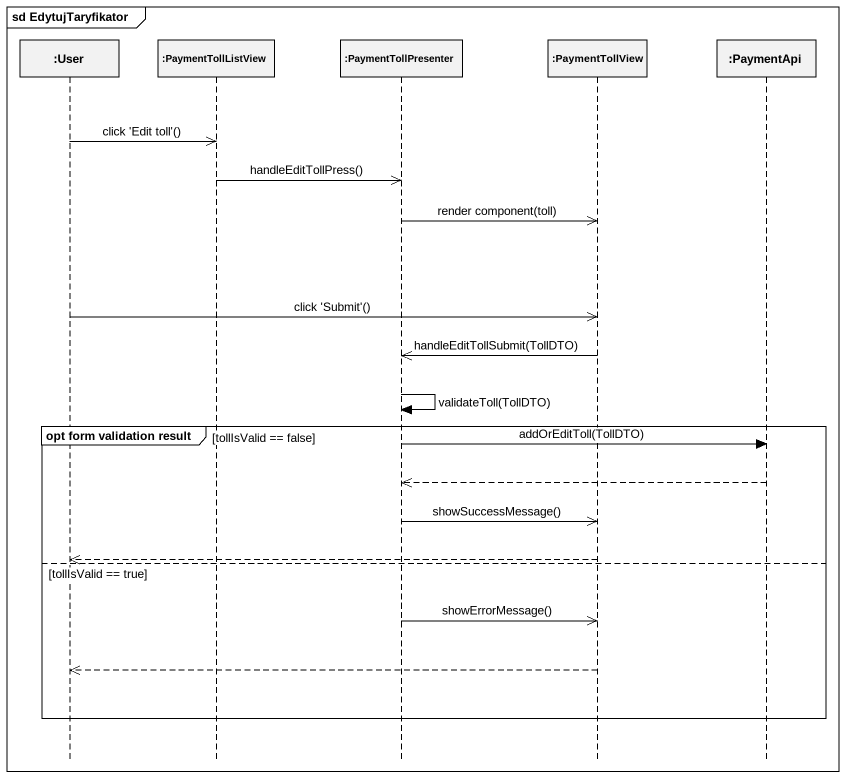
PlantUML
@startuml
mainframe sd EdytujTaryfikator
hide footbox
participant ":User" as User
participant ":PaymentTollListView" as PaymentTollListView
participant ":PaymentTollPresenter" as PaymentTollPresenter
participant ":PaymentTollView" as PaymentTollView
participant ":PaymentApi" as PaymentApi

User ->> PaymentTollListView : click 'Edit toll'()
PaymentTollListView ->> PaymentTollPresenter : handleEditTollPress()
PaymentTollPresenter ->> PaymentTollView : render component(toll)
User ->> PaymentTollView : click 'Submit'()
PaymentTollView ->> PaymentTollPresenter : handleEditTollSubmit(TollDTO)
PaymentTollPresenter -> PaymentTollPresenter : validateToll(TollDTO)
group opt form validation result [tollIsValid == false]
  PaymentTollPresenter -> PaymentApi : addOrEditToll(TollDTO)
  PaymentApi -->> PaymentTollPresenter
  PaymentTollPresenter ->> PaymentTollView : showSuccessMessage()
  PaymentTollView -->> User
else tollIsValid == true
  PaymentTollPresenter ->> PaymentTollView : showErrorMessage()
  PaymentTollView -->> User
end
@enduml
